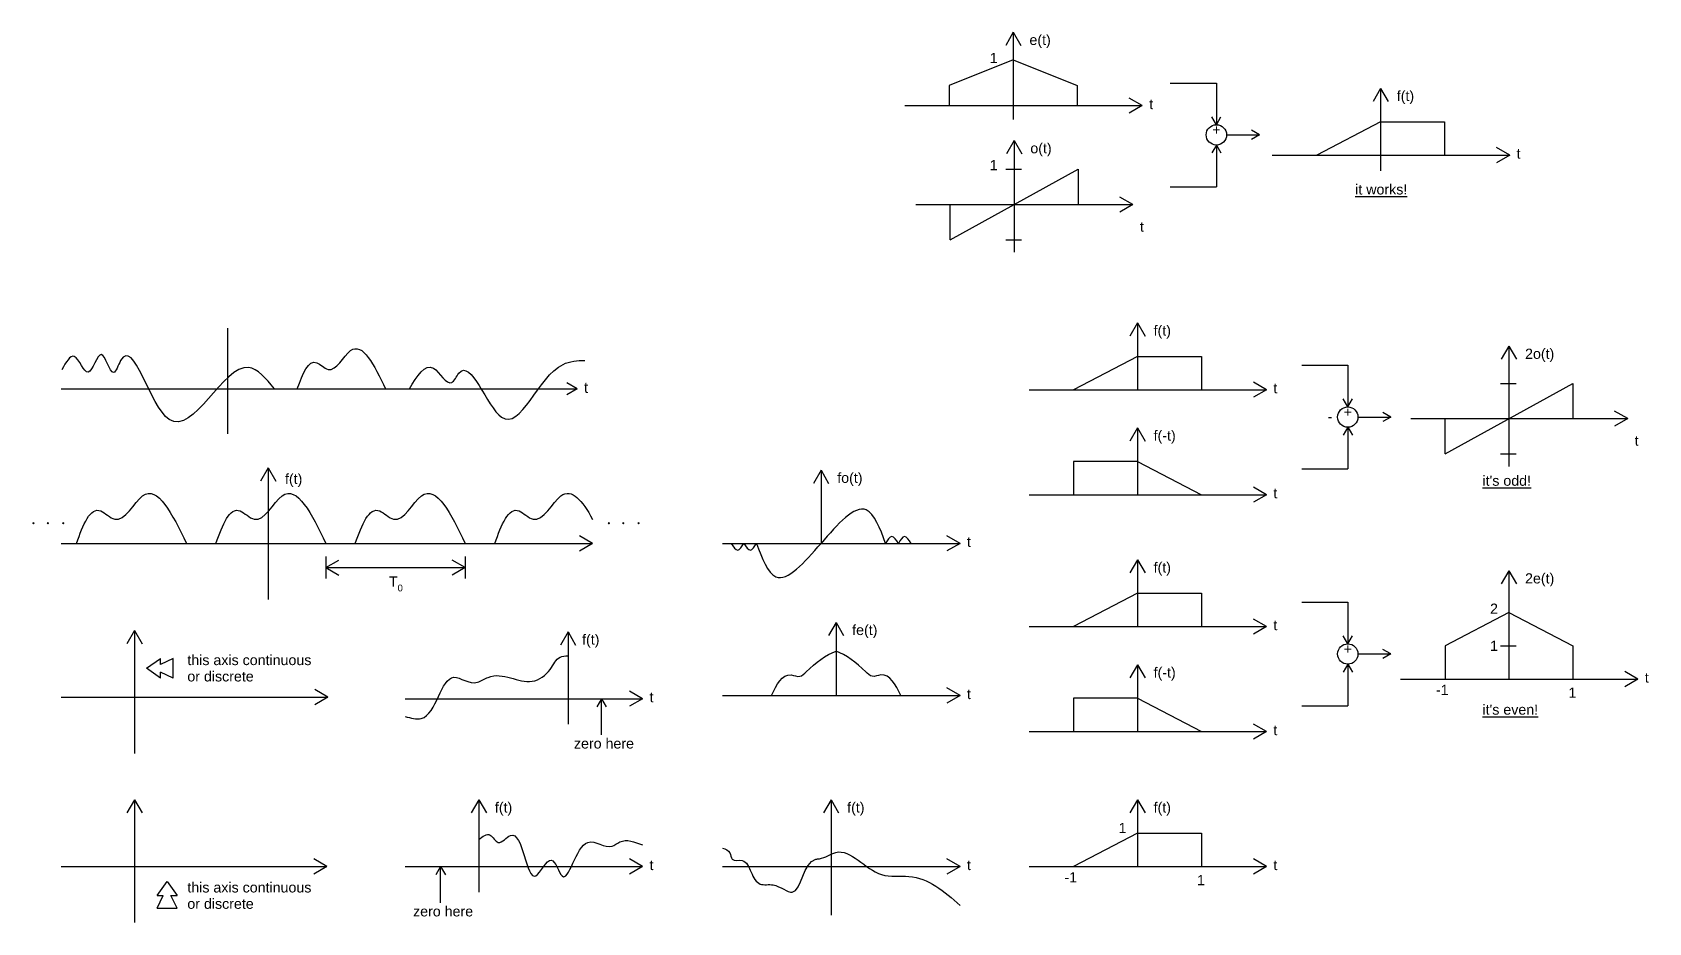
# Model space of a CAD drawing. Extents: x 0.2 to 24.1, y 0.4 to 13.5.
import ezdxf
from ezdxf.enums import TextEntityAlignment as Align

# ---------------------------------------------------------------- set-up
doc = ezdxf.new("R2010")
doc.units = 0
doc.header["$MEASUREMENT"] = 0
doc.layers.get('0').update_dxf_attribs({"linetype": 'CONTINUOUS'})
doc.layers.add('AXIS', color=9, linetype='CONTINUOUS')
doc.styles.add('MAX', font='ARIAL.TTF')

msp = doc.modelspace()

# ---------------------------------------------------------------- hatches: boundary and pattern name
at = {"layer": 'AXIS'}
for points in [[(0.241, 6.31, 1), (0.274, 6.31, 1)], [(0.454, 6.31, 1), (0.487, 6.31, 1)], [(0.68, 6.31, 1), (0.713, 6.31, 1)], [(8.722, 6.31, 1), (8.756, 6.31, 1)], [(8.935, 6.31, 1), (8.968, 6.31, 1)], [(9.161, 6.31, 1), (9.194, 6.31, 1)]]:
    msp.add_hatch(color=256, dxfattribs=at).paths.add_polyline_path(points)

# ---------------------------------------------------------------- linework, layer by layer
for p, q in [((14.699, 13.143), (13.757, 12.763)), ((14.699, 13.143), (15.642, 12.763)), ((13.757, 12.763), (13.757, 12.466)), ((15.642, 12.763), (15.642, 12.466)), ((20.114, 12.229), (19.172, 11.737)), ((20.114, 12.229), (21.056, 12.229)), ((21.056, 12.229), (21.056, 11.737)), ((13.77, 10.486), (15.655, 11.528)), ((15.655, 11.528), (15.655, 11.007)), ((13.77, 10.486), (13.77, 11.007)), ((16.53, 8.77), (15.588, 8.278)), ((16.53, 8.77), (17.472, 8.77)), ((17.472, 8.77), (17.472, 8.278)), ((21.063, 7.331), (22.947, 8.372)), ((22.947, 8.372), (22.947, 7.852)), ((21.063, 7.331), (21.063, 7.852)), ((16.53, 7.222), (15.588, 7.222)), ((15.588, 7.222), (15.588, 6.73)), ((16.53, 7.222), (17.472, 6.73)), ((16.53, 5.277), (15.588, 4.785)), ((16.53, 5.277), (17.472, 5.277)), ((17.472, 5.277), (17.472, 4.785)), ((22.005, 4.995), (21.063, 4.503)), ((22.005, 4.995), (22.947, 4.503)), ((21.063, 4.503), (21.063, 4.011)), ((22.947, 4.503), (22.947, 4.011)), ((16.53, 3.729), (15.588, 3.729)), ((15.588, 3.729), (15.588, 3.237)), ((16.53, 3.729), (17.472, 3.237)), ((16.53, 1.74), (15.588, 1.248)), ((16.53, 1.74), (17.472, 1.74)), ((17.472, 1.74), (17.472, 1.248))]:
    msp.add_line(p, q)
for points in [[(3.809, 8.292), (3.429, 8.606), (2.259, 7.839), (1.543, 8.707), (1.438, 8.531), (1.257, 8.797), (1.066, 8.538), (0.86, 8.767), (0.676, 8.572)], [(4.147, 8.292), (4.436, 8.676), (4.6, 8.578), (4.93, 8.854), (5.448, 8.292)], [(5.798, 8.292), (6.153, 8.595), (6.422, 8.383), (6.527, 8.522), (7.156, 7.874), (8.063, 8.652), (8.384, 8.71)], [(0.892, 6.012), (1.251, 6.491), (1.456, 6.369), (1.867, 6.712), (2.512, 6.012)], [(2.947, 6.012), (3.306, 6.491), (3.511, 6.369), (3.922, 6.712), (4.567, 6.012)], [(5.002, 6.012), (5.361, 6.491), (5.566, 6.369), (5.977, 6.712), (6.622, 6.012)], [(12.818, 6.013), (12.533, 6.505), (11.866, 6.013)], [(10.54, 6.013), (10.638, 5.914), (10.727, 6.013)], [(10.727, 6.013), (10.825, 5.914), (10.915, 6.013)], [(10.915, 6.013), (11.199, 5.521), (11.866, 6.013)], [(13.006, 6.013), (12.908, 6.112), (12.818, 6.013)], [(13.193, 6.013), (13.095, 6.112), (13.006, 6.013)]]:
    msp.add_spline(points, degree=3)
for points, knots in [([(7.058, 6.012), (7.157, 6.284), (7.297, 6.664), (7.717, 6.207), (8.073, 6.981), (8.347, 6.643), (8.499, 6.366)], [0, 0, 0, 0, 0.598451, 0.836682, 1.372038, 2.0552, 2.0552, 2.0552, 2.0552]), ([(5.736, 3.462), (5.821, 3.437), (6.187, 3.332), (6.284, 4.281), (6.724, 3.886), (7.121, 4.169), (7.529, 3.854), (7.894, 4.133), (7.965, 4.338), (8.093, 4.357), (8.137, 4.357)], [0, 0, 0, 0, 0.239545, 1.039232, 1.416848, 1.566661, 2.185626, 2.516933, 2.790484, 2.916748, 2.916748, 2.916748, 2.916748]), ([(11.134, 3.769), (11.212, 3.931), (11.315, 4.14), (11.557, 4.025), (11.757, 4.235), (11.936, 4.369), (12.087, 4.423)], [0.004701, 0.004701, 0.004701, 0.004701, 0.427753, 0.557101, 0.672743, 1.218052, 1.218052, 1.218052, 1.218052]), ([(13.041, 3.769), (12.962, 3.931), (12.859, 4.14), (12.617, 4.025), (12.417, 4.235), (12.238, 4.369), (12.087, 4.423)], [0.004701, 0.004701, 0.004701, 0.004701, 0.427753, 0.557101, 0.672743, 1.218052, 1.218052, 1.218052, 1.218052]), ([(6.821, 1.643), (6.881, 1.696), (6.99, 1.776), (7.111, 1.52), (7.465, 1.999), (7.537, 0.689), (7.895, 1.54), (8.111, 0.764), (8.297, 1.855), (8.726, 1.469), (8.954, 1.677), (9.118, 1.613), (9.236, 1.566)], [0.030109, 0.030109, 0.030109, 0.030109, 0.218536, 0.380263, 0.58489, 1.288637, 1.616079, 1.899248, 2.523335, 2.883336, 3.013994, 3.353317, 3.353317, 3.353317, 3.353317]), ([(10.415, 1.519), (10.46, 1.505), (10.537, 1.476), (10.537, 1.313), (10.756, 1.377), (10.83, 1.16), (10.943, 0.948), (11.203, 1.02), (11.575, 0.672), (11.602, 1.355), (11.912, 1.363), (12.232, 1.617), (12.627, 1.041), (13.335, 1.171), (13.683, 0.886), (13.915, 0.673)], [0.012206, 0.012206, 0.012206, 0.012206, 0.140592, 0.239586, 0.387618, 0.606129, 0.82464, 1.018447, 1.318048, 1.915063, 1.968814, 2.226298, 2.974552, 3.382122, 4.255776, 4.255776, 4.255776, 4.255776])]:
    msp.add_open_spline(points, degree=3, knots=knots)
for p, q in [((14.699, 13.547), (14.588, 13.353)), ((14.699, 13.547), (14.699, 12.26)), ((14.699, 13.547), (14.811, 13.353)), ((17.014, 12.799), (17.693, 12.799)), ((17.693, 12.799), (17.693, 12.185)), ((20.114, 12.721), (20.002, 12.527)), ((20.114, 12.721), (20.114, 11.504)), ((20.114, 12.721), (20.226, 12.527)), ((13.101, 12.466), (16.601, 12.466)), ((16.601, 12.466), (16.407, 12.578)), ((16.601, 12.466), (16.407, 12.354)), ((17.693, 12.185), (17.625, 12.302)), ((17.693, 12.185), (17.76, 12.302)), ((14.712, 11.95), (14.6, 11.756)), ((14.712, 11.95), (14.712, 10.304)), ((14.712, 11.95), (14.824, 11.756)), ((17.843, 12.035), (18.327, 12.035)), ((18.327, 12.035), (18.21, 12.102)), ((18.327, 12.035), (18.21, 11.968)), ((17.693, 11.885), (17.625, 11.768)), ((17.693, 11.885), (17.693, 11.271)), ((17.693, 11.885), (17.76, 11.768)), ((18.516, 11.737), (22.016, 11.737)), ((22.016, 11.737), (21.822, 11.848)), ((22.016, 11.737), (21.822, 11.625)), ((14.589, 11.528), (14.821, 11.528)), ((17.014, 11.271), (17.693, 11.271)), ((13.264, 11.007), (16.464, 11.007)), ((16.464, 11.007), (16.27, 11.119)), ((16.464, 11.007), (16.27, 10.895)), ((14.589, 10.486), (14.821, 10.486)), ((3.116, 9.185), (3.116, 7.627)), ((16.53, 9.262), (16.418, 9.068)), ((16.53, 9.262), (16.53, 8.278)), ((16.53, 9.262), (16.642, 9.068)), ((22.005, 8.92), (21.893, 8.726)), ((22.005, 8.92), (22.005, 7.148)), ((22.005, 8.92), (22.117, 8.726)), ((18.951, 8.64), (19.63, 8.64)), ((19.63, 8.64), (19.63, 8.025)), ((8.274, 8.292), (8.118, 8.381)), ((18.431, 8.278), (18.238, 8.39)), ((21.881, 8.372), (22.113, 8.372)), ((0.664, 8.292), (8.274, 8.292)), ((8.274, 8.292), (8.118, 8.202)), ((14.932, 8.278), (18.431, 8.278)), ((18.431, 8.278), (18.238, 8.166)), ((19.63, 8.025), (19.563, 8.142)), ((19.63, 8.025), (19.697, 8.142)), ((19.78, 7.875), (20.264, 7.875)), ((20.264, 7.875), (20.147, 7.942)), ((20.264, 7.875), (20.147, 7.808)), ((23.756, 7.852), (23.563, 7.963)), ((16.53, 7.714), (16.418, 7.52)), ((16.53, 7.714), (16.53, 6.73)), ((16.53, 7.714), (16.642, 7.52)), ((19.63, 7.725), (19.563, 7.609)), ((19.63, 7.725), (19.63, 7.111)), ((19.63, 7.725), (19.697, 7.609)), ((20.557, 7.852), (23.756, 7.852)), ((23.756, 7.852), (23.563, 7.74)), ((21.881, 7.331), (22.113, 7.331)), ((3.718, 7.124), (3.606, 6.931)), ((3.718, 7.124), (3.718, 5.185)), ((3.718, 7.124), (3.83, 6.931)), ((11.866, 7.091), (11.755, 6.897)), ((11.866, 7.091), (11.866, 6.013)), ((11.866, 7.091), (11.978, 6.897)), ((18.951, 7.111), (19.63, 7.111)), ((14.932, 6.73), (18.431, 6.73)), ((18.431, 6.73), (18.238, 6.842)), ((18.431, 6.73), (18.238, 6.618)), ((0.664, 6.012), (8.499, 6.012)), ((8.499, 6.012), (8.305, 6.124)), ((8.499, 6.012), (8.305, 5.9)), ((10.415, 6.013), (13.915, 6.013)), ((13.915, 6.013), (13.721, 6.125)), ((13.915, 6.013), (13.721, 5.901)), ((4.567, 5.82), (4.567, 5.493)), ((4.567, 5.655), (4.761, 5.767)), ((6.622, 5.655), (6.428, 5.767)), ((6.622, 5.82), (6.622, 5.493)), ((16.53, 5.769), (16.418, 5.576)), ((16.53, 5.769), (16.53, 4.785)), ((16.53, 5.769), (16.642, 5.576)), ((4.567, 5.655), (6.622, 5.655)), ((4.567, 5.655), (4.761, 5.543)), ((6.622, 5.655), (6.428, 5.543)), ((22.005, 5.609), (21.893, 5.415)), ((22.005, 5.609), (22.005, 4.011)), ((22.005, 5.609), (22.117, 5.415)), ((18.951, 5.147), (19.63, 5.147)), ((19.63, 5.147), (19.63, 4.532)), ((12.087, 4.847), (11.975, 4.654)), ((12.087, 4.847), (12.087, 3.769)), ((12.087, 4.847), (12.199, 4.654)), ((14.932, 4.785), (18.431, 4.785)), ((18.431, 4.785), (18.238, 4.897)), ((18.431, 4.785), (18.238, 4.673)), ((1.748, 4.728), (1.636, 4.534)), ((1.748, 4.728), (1.748, 2.917)), ((1.748, 4.728), (1.86, 4.534)), ((8.137, 4.707), (8.025, 4.513)), ((8.137, 4.707), (8.137, 3.347)), ((8.137, 4.707), (8.249, 4.513)), ((19.63, 4.532), (19.563, 4.649)), ((19.63, 4.532), (19.697, 4.649)), ((1.922, 4.171), (2.13, 4.317)), ((2.316, 4.317), (2.13, 4.228)), ((2.13, 4.228), (2.13, 4.317)), ((2.316, 4.024), (2.316, 4.317)), ((19.78, 4.382), (20.264, 4.382)), ((20.264, 4.382), (20.147, 4.45)), ((20.264, 4.382), (20.147, 4.315)), ((21.881, 4.503), (22.113, 4.503)), ((2.13, 4.024), (1.922, 4.171)), ((2.316, 4.024), (2.13, 4.113)), ((2.13, 4.024), (2.13, 4.113)), ((16.53, 4.221), (16.418, 4.028)), ((16.53, 4.221), (16.53, 3.237)), ((16.53, 4.221), (16.642, 4.028)), ((19.63, 4.232), (19.563, 4.116)), ((19.63, 4.232), (19.63, 3.618)), ((19.63, 4.232), (19.697, 4.116)), ((23.906, 4.011), (23.713, 4.123)), ((4.597, 3.744), (4.403, 3.856)), ((9.236, 3.723), (9.042, 3.835)), ((13.915, 3.769), (13.721, 3.881)), ((20.407, 4.011), (23.906, 4.011)), ((23.906, 4.011), (23.713, 3.899)), ((0.664, 3.744), (4.597, 3.744)), ((4.597, 3.744), (4.403, 3.632)), ((5.736, 3.723), (9.236, 3.723)), ((8.63, 3.723), (8.56, 3.601)), ((8.63, 3.188), (8.63, 3.723)), ((8.63, 3.723), (8.7, 3.601)), ((9.236, 3.723), (9.042, 3.611)), ((10.415, 3.769), (13.915, 3.769)), ((13.915, 3.769), (13.721, 3.657)), ((18.951, 3.618), (19.63, 3.618)), ((18.431, 3.237), (18.238, 3.349)), ((14.932, 3.237), (18.431, 3.237)), ((18.431, 3.237), (18.238, 3.125)), ((1.748, 2.232), (1.636, 2.038)), ((1.748, 2.232), (1.748, 0.421)), ((1.748, 2.232), (1.86, 2.038)), ((6.821, 2.232), (6.709, 2.038)), ((6.821, 2.232), (6.821, 0.872)), ((6.821, 2.232), (6.933, 2.038)), ((12.013, 2.232), (11.901, 2.038)), ((12.013, 2.232), (12.013, 0.532)), ((12.013, 2.232), (12.125, 2.038)), ((16.53, 2.232), (16.418, 2.038)), ((16.53, 2.232), (16.53, 1.248)), ((16.53, 2.232), (16.642, 2.038)), ((0.664, 1.248), (4.582, 1.248)), ((4.582, 1.248), (4.389, 1.36)), ((4.582, 1.248), (4.389, 1.136)), ((5.736, 1.248), (9.236, 1.248)), ((6.259, 1.248), (6.189, 1.126)), ((6.259, 0.713), (6.259, 1.248)), ((6.259, 1.248), (6.329, 1.126)), ((9.236, 1.248), (9.042, 1.36)), ((9.236, 1.248), (9.042, 1.136)), ((10.415, 1.248), (13.915, 1.248)), ((13.915, 1.248), (13.721, 1.36)), ((13.915, 1.248), (13.721, 1.136)), ((14.932, 1.248), (18.431, 1.248)), ((18.431, 1.248), (18.238, 1.36)), ((18.431, 1.248), (18.238, 1.136)), ((2.081, 0.821), (2.227, 1.029)), ((2.227, 1.029), (2.374, 0.821)), ((2.081, 0.821), (2.169, 0.821)), ((2.081, 0.634), (2.169, 0.821)), ((2.374, 0.634), (2.285, 0.821)), ((2.285, 0.821), (2.374, 0.821)), ((2.081, 0.634), (2.374, 0.634))]:
    msp.add_line(p, q, dxfattribs=at)
for centre in [(17.693, 12.035), (19.63, 7.875), (19.63, 4.382)]:
    msp.add_circle(centre, 0.15, dxfattribs=at)

# ---------------------------------------------------------------- texts
at = {"layer": 'AXIS', "style": 'MAX'}
for s, height, p in [('e(t)', 0.15, (14.938, 13.36)), ('1', 0.15, (14.352, 13.093)), ('f(t)', 0.15, (20.352, 12.534)), ('t', 0.15, (16.703, 12.414)), ('o(t)', 0.15, (14.951, 11.763)), ('t', 0.15, (22.118, 11.684)), ('1', 0.15, (14.352, 11.514)), ('t', 0.15, (16.566, 10.607)), ('f(t)', 0.15, (16.768, 9.075)), ('2o(t)', 0.15, (22.243, 8.733)), ('t', 0.161, (8.372, 8.23)), ('t', 0.15, (18.533, 8.226)), ('-', 0.15, (19.334, 7.808)), ('f(-t)', 0.15, (16.768, 7.527)), ('t', 0.15, (23.858, 7.452)), ('f(t)', 0.15, (3.965, 6.889)), ('fo(t)', 0.15, (12.105, 6.904)), ('t', 0.15, (18.533, 6.678)), ('t', 0.15, (14.016, 5.961)), ('f(t)', 0.15, (16.768, 5.583)), ('T', 0.15, (5.497, 5.376)), ('2e(t)', 0.15, (22.243, 5.422)), ('0', 0.1, (5.625, 5.305)), ('2', 0.15, (21.727, 4.975)), ('fe(t)', 0.15, (12.325, 4.661)), ('t', 0.15, (18.533, 4.733)), ('f(t)', 0.15, (8.344, 4.52)), ('1', 0.15, (21.727, 4.428)), ('this axis continuous', 0.15, (2.526, 4.218)), ('or discrete', 0.15, (2.526, 3.977)), ('f(-t)', 0.15, (16.768, 4.035)), ('t', 0.15, (24.008, 3.959)), ('t', 0.15, (9.338, 3.671)), ('t', 0.15, (14.016, 3.717)), ('-1', 0.15, (20.929, 3.778)), ('1', 0.15, (22.882, 3.736)), ('zero here', 0.15, (8.224, 2.988)), ('t', 0.15, (18.533, 3.185)), ('f(t)', 0.15, (7.059, 2.045)), ('f(t)', 0.15, (12.251, 2.045)), ('f(t)', 0.15, (16.768, 2.045)), ('1', 0.15, (16.252, 1.742)), ('t', 0.15, (9.338, 1.196)), ('t', 0.15, (14.016, 1.196)), ('t', 0.15, (18.533, 1.196)), ('this axis continuous', 0.15, (2.526, 0.866)), ('-1', 0.15, (15.454, 1.015)), ('1', 0.15, (17.407, 0.973)), ('or discrete', 0.15, (2.526, 0.625)), ('zero here', 0.15, (5.853, 0.513))]:
    msp.add_text(s, height=height, dxfattribs=at).set_placement(p)
for p in [(17.693, 12.035), (19.63, 7.875), (19.63, 4.382)]:
    msp.add_text('+', height=0.15, dxfattribs=at).set_placement(p, align=Align.CENTER)
at = {"layer": 'AXIS', "char_height": 0.15, "width": 1.899, "attachment_point": 1, "style": 'MAX'}
for s, insert in [('\\Lit works!', (19.739, 11.306)), ("\\Lit's odd!", (21.615, 7.012)), ("\\Lit's even!", (21.615, 3.637))]:
    msp.add_mtext(s, dxfattribs=dict(at, insert=insert))

doc.saveas('drawing.dxf')
